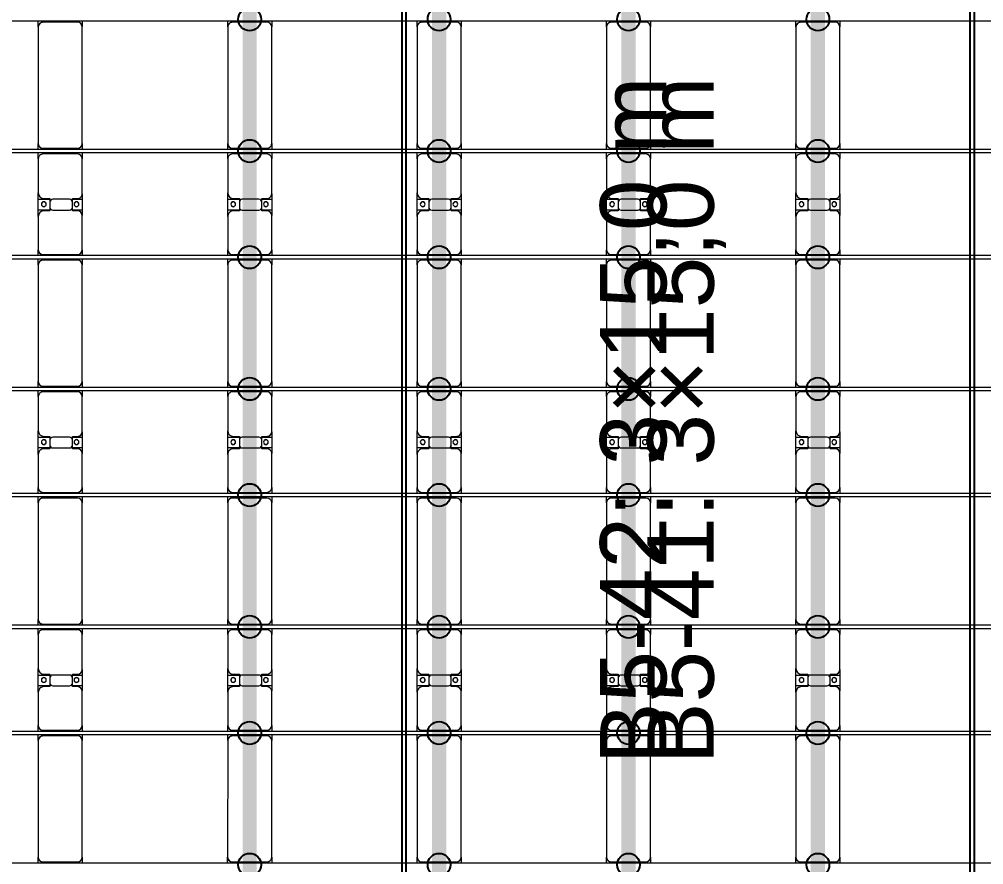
# Model space of a CAD drawing. Header units: millimetres. Extents: x -147246 to 112336, y -213734 to -86506.
# Drawn here: x -54547 to -44365, y -104625 to -95705 of the extents above; entities that cross this region are included whole.
import ezdxf

# ---------------------------------------------------------------- set-up
doc = ezdxf.new("R2010")
doc.units = ezdxf.units.MM
doc.layers.add('A-GENM', color=13, linetype='Continuous', lineweight=9)
doc.layers.add('S-BEAM', color=12, linetype='Continuous', lineweight=9)
doc.layers.add('GC-GHI CHU', color=2, linetype='Continuous')
doc.layers.add('GC-HOP 40x60 GIA CUONG', color=1, linetype='Continuous')
doc.styles.add('GC_VN', font='arial.ttf')

# ---------------------------------------------------------------- blocks, each defined once
blk = doc.blocks.new('Dai phao do pin - DẢI PHAO ĐỠ PIN-30757-BỐ TRÍ KHUNG KẾT CẤU BÈ PIN 05')
at = {"layer": 'A-GENM', "color": 7}
for p, q in [((-681, 223), (-620, 223)), ((610, 223), (-620, 223)), ((610, 223), (669, 223)), ((709, 223), (770, 223)), ((1140, 223), (770, 223)), ((1140, 223), (1312, 223)), ((1198, 223), (1370, 223)), ((1198, 118), (1198, 223)), ((1312, 223), (1312, 118)), ((1730, 223), (1370, 223)), ((1730, 223), (1789, 223)), ((1829, 223), (1890, 223)), ((3120, 223), (1890, 223)), ((3120, 223), (3179, 223)), ((3219, 223), (3280, 223)), ((3650, 223), (3280, 223)), ((3650, 223), (3822, 223)), ((3708, 223), (3880, 223)), ((3708, 118), (3708, 223)), ((3822, 223), (3822, 118)), ((4240, 223), (3880, 223)), ((4240, 223), (4299, 223)), ((4339, 223), (4400, 223)), ((5630, 223), (4400, 223)), ((5630, 223), (5689, 223)), ((5729, 223), (5790, 223)), ((6160, 223), (5790, 223)), ((6160, 223), (6332, 223)), ((6218, 223), (6385, 223)), ((6218, 118), (6218, 223)), ((6332, 223), (6332, 118)), ((6750, 223), (6390, 223)), ((6750, 223), (6809, 223)), ((6849, 223), (6910, 223)), ((8140, 223), (6910, 223)), ((8140, 223), (8199, 223)), ((-670, 173), (-670, -192)), ((660, -192), (660, 173)), ((720, 173), (720, -192)), ((1190, 118), (1190, 173)), ((1282, 118), (1190, 118)), ((1320, 118), (1228, 118)), ((1320, 173), (1320, 118)), ((1780, -192), (1780, 173)), ((1840, 173), (1840, -192)), ((3170, -192), (3170, 173)), ((3230, 173), (3230, -192)), ((3700, 118), (3700, 173)), ((3792, 118), (3700, 118)), ((3830, 118), (3738, 118)), ((3830, 173), (3830, 118)), ((4290, -192), (4290, 173)), ((4350, 173), (4350, -192)), ((5680, -192), (5680, 173)), ((5740, 173), (5740, -192)), ((6210, 118), (6210, 173)), ((6302, 118), (6210, 118)), ((6340, 118), (6248, 118)), ((6340, 173), (6340, 118)), ((6800, -192), (6800, 173)), ((6860, 173), (6860, -192)), ((8190, -192), (8190, 173)), ((1198, 88), (1198, -88)), ((1312, -88), (1312, 88)), ((3708, 88), (3708, -88)), ((3822, -88), (3822, 88)), ((6218, 88), (6218, -88)), ((6332, -88), (6332, 88)), ((1190, -182), (1190, -118)), ((1190, -118), (1282, -118)), ((1198, -242), (1198, -118)), ((1228, -118), (1320, -118)), ((1312, -118), (1312, -242)), ((1320, -118), (1320, -182)), ((3700, -182), (3700, -118)), ((3700, -118), (3792, -118)), ((3708, -242), (3708, -118)), ((3738, -118), (3830, -118)), ((3822, -118), (3822, -242)), ((3830, -118), (3830, -182)), ((6210, -182), (6210, -118)), ((6210, -118), (6302, -118)), ((6218, -242), (6218, -118)), ((6248, -118), (6340, -118)), ((6332, -118), (6332, -242)), ((6340, -118), (6340, -182)), ((-620, -242), (-681, -242)), ((-620, -242), (610, -242)), ((669, -242), (610, -242)), ((770, -242), (709, -242)), ((770, -242), (1130, -242)), ((1312, -242), (1130, -242)), ((1380, -242), (1198, -242)), ((1380, -242), (1730, -242)), ((1789, -242), (1730, -242)), ((1890, -242), (1829, -242)), ((1890, -242), (3120, -242)), ((3179, -242), (3120, -242)), ((3280, -242), (3219, -242)), ((3280, -242), (3640, -242)), ((3822, -242), (3640, -242)), ((3890, -242), (3708, -242)), ((3890, -242), (4240, -242)), ((4299, -242), (4240, -242)), ((4400, -242), (4339, -242)), ((4400, -242), (5630, -242)), ((5689, -242), (5630, -242)), ((5790, -242), (5729, -242)), ((5790, -242), (6150, -242)), ((6332, -242), (6150, -242)), ((6400, -242), (6218, -242)), ((6400, -242), (6750, -242)), ((6809, -242), (6750, -242)), ((6910, -242), (6849, -242)), ((6910, -242), (8140, -242)), ((8199, -242), (8140, -242))]:
    blk.add_line(p, q, dxfattribs=at)
for centre, radius, start, end in [((-620, 173), 50, 90, 180), ((-620, 173), 50, 90, 180), ((610, 173), 50, 0, 90), ((610, 173), 50, 45, 90), ((770, 173), 50, 90, 180), ((770, 173), 50, 135, 180), ((1140, 173), 50, 360, 90), ((1140, 173), 50, 360, 45), ((1370, 173), 50, 90, 180), ((1370, 173), 50, 135, 180), ((1730, 173), 50, 0, 90), ((1730, 173), 50, 0, 45), ((1890, 173), 50, 90, 180), ((1890, 173), 50, 90, 180), ((3120, 173), 50, 0, 90), ((3120, 173), 50, 45, 90), ((3280, 173), 50, 90, 180), ((3280, 173), 50, 135, 180), ((3650, 173), 50, 0, 90), ((3650, 173), 50, 0, 45), ((3880, 173), 50, 90, 180), ((3880, 173), 50, 135, 180), ((4240, 173), 50, 0, 90), ((4240, 173), 50, 0, 45), ((4400, 173), 50, 90, 180), ((4400, 173), 50, 90, 180), ((5630, 173), 50, 0, 90), ((5630, 173), 50, 45, 90), ((5790, 173), 50, 90, 180), ((5790, 173), 50, 135, 180), ((6160, 173), 50, 0, 90), ((6160, 173), 50, 0, 45), ((6390, 173), 50, 90, 180), ((6390, 173), 50, 135, 180), ((6750, 173), 50, 0, 90), ((6750, 173), 50, 0, 45), ((6910, 173), 50, 90, 180), ((6910, 173), 50, 90, 179.7514), ((8140, 173), 50, 0, 90), ((8140, 173), 50, 45, 90), ((1228, 88), 30, 90, 180), ((1249, 162), 25, 0, 180), ((1249, 162), 25, 180, 0), ((1251, 162), 25, 0, 180), ((1251, 162), 25, 180, 360), ((1282, 88), 30, 0, 90), ((3738, 88), 30, 90, 180), ((3759, 162), 25, 0, 180), ((3759, 162), 25, 180, 0), ((3761, 162), 25, 0, 180), ((3761, 162), 25, 180, 360), ((3792, 88), 30, 0, 90), ((6248, 88), 30, 90, 180), ((6269, 162), 25, 0, 180), ((6269, 162), 25, 180, 0), ((6271, 162), 25, 0, 180), ((6271, 162), 25, 180, 360), ((6302, 88), 30, 0, 90), ((1228, -88), 30, 180, 270), ((1282, -88), 30, 270, 0), ((3738, -88), 30, 180, 270), ((3792, -88), 30, 270, 0), ((6248, -88), 30, 180, 270), ((6302, -88), 30, 270, 0), ((-620, -192), 50, 180, 270), ((-620, -192), 50, 180, 255), ((610, -192), 50, 270, 0), ((770, -192), 50, 180, 270), ((770, -192), 50, 180, 225), ((1130, -182), 60, 270, 360), ((1130, -182), 60, 330, 360), ((1249, -183), 25, 0, 180), ((1249, -183), 25, 180, 0), ((1251, -183), 25, 0, 180), ((1251, -183), 25, 180, 360), ((1380, -182), 60, 180, 270), ((1380, -182), 60, 180, 210), ((1730, -192), 50, 270, 360), ((1730, -192), 50, 315, 360), ((1890, -192), 50, 180, 270), ((1890, -192), 50, 180, 255), ((3120, -192), 50, 270, 0), ((3280, -192), 50, 180, 270), ((3280, -192), 50, 180, 225), ((3640, -182), 60, 270, 360), ((3640, -182), 60, 330, 0), ((3759, -183), 25, 360, 180), ((3759, -183), 25, 180, 0), ((3761, -183), 25, 0, 180), ((3761, -183), 25, 180, 0), ((3890, -182), 60, 180, 270), ((3890, -182), 60, 180, 210), ((4240, -192), 50, 270, 0), ((4240, -192), 50, 315, 360), ((4400, -192), 50, 180, 270), ((4400, -192), 50, 180, 255), ((5630, -192), 50, 270, 0), ((5790, -192), 50, 180, 270), ((5790, -192), 50, 180, 225), ((6150, -182), 60, 270, 360), ((6150, -182), 60, 330, 0), ((6269, -183), 25, 0, 180), ((6269, -183), 25, 180, 0), ((6271, -183), 25, 0, 180), ((6271, -183), 25, 180, 0), ((6400, -182), 60, 180, 270), ((6400, -182), 60, 180, 210), ((6750, -192), 50, 270, 0), ((6750, -192), 50, 315, 0), ((6910, -192), 50, 180, 270), ((6910, -192), 50, 180.2614, 255), ((8140, -192), 50, 270, 0), ((610, -192), 50, 270, 345), ((3120, -192), 50, 270, 345), ((5630, -192), 50, 270, 345), ((8140, -192), 50, 270, 345)]:
    blk.add_arc(centre, radius, start, end, dxfattribs=at)
blk = doc.blocks.new('Dai phao do pin - DẢI PHAO ĐỠ PIN-30788-BỐ TRÍ KHUNG KẾT CẤU BÈ PIN 05')
at = {"layer": 'A-GENM', "color": 7}
for p, q in [((-681, 223), (-620, 223)), ((610, 223), (-620, 223)), ((610, 223), (669, 223)), ((709, 223), (770, 223)), ((1140, 223), (770, 223)), ((1140, 223), (1312, 223)), ((1198, 223), (1370, 223)), ((1198, 118), (1198, 223)), ((1312, 223), (1312, 118)), ((1730, 223), (1370, 223)), ((1730, 223), (1789, 223)), ((1829, 223), (1890, 223)), ((3120, 223), (1890, 223)), ((3120, 223), (3179, 223)), ((3219, 223), (3280, 223)), ((3650, 223), (3280, 223)), ((3650, 223), (3822, 223)), ((3708, 223), (3880, 223)), ((3708, 118), (3708, 223)), ((3822, 223), (3822, 118)), ((4240, 223), (3880, 223)), ((4240, 223), (4299, 223)), ((4339, 223), (4400, 223)), ((5630, 223), (4400, 223)), ((5630, 223), (5689, 223)), ((5729, 223), (5790, 223)), ((6160, 223), (5790, 223)), ((6160, 223), (6332, 223)), ((6218, 223), (6385, 223)), ((6218, 118), (6218, 223)), ((6332, 223), (6332, 118)), ((6750, 223), (6390, 223)), ((6750, 223), (6809, 223)), ((6849, 223), (6910, 223)), ((8140, 223), (6910, 223)), ((8140, 223), (8199, 223)), ((-670, 173), (-670, -192)), ((660, -192), (660, 173)), ((720, 173), (720, -192)), ((1190, 118), (1190, 173)), ((1282, 118), (1190, 118)), ((1320, 118), (1228, 118)), ((1320, 173), (1320, 118)), ((1780, -192), (1780, 173)), ((1840, 173), (1840, -192)), ((3170, -192), (3170, 173)), ((3230, 173), (3230, -192)), ((3700, 118), (3700, 173)), ((3792, 118), (3700, 118)), ((3830, 118), (3738, 118)), ((3830, 173), (3830, 118)), ((4290, -192), (4290, 173)), ((4350, 173), (4350, -192)), ((5680, -192), (5680, 173)), ((5740, 173), (5740, -192)), ((6210, 118), (6210, 173)), ((6302, 118), (6210, 118)), ((6340, 118), (6248, 118)), ((6340, 173), (6340, 118)), ((6800, -192), (6800, 173)), ((6860, 173), (6860, -192)), ((8190, -192), (8190, 173)), ((1198, 88), (1198, -88)), ((1312, -88), (1312, 88)), ((3708, 88), (3708, -88)), ((3822, -88), (3822, 88)), ((6218, 88), (6218, -88)), ((6332, -88), (6332, 88)), ((1190, -182), (1190, -118)), ((1190, -118), (1282, -118)), ((1198, -242), (1198, -118)), ((1228, -118), (1320, -118)), ((1312, -118), (1312, -242)), ((1320, -118), (1320, -182)), ((3700, -182), (3700, -118)), ((3700, -118), (3792, -118)), ((3708, -242), (3708, -118)), ((3738, -118), (3830, -118)), ((3822, -118), (3822, -242)), ((3830, -118), (3830, -182)), ((6210, -182), (6210, -118)), ((6210, -118), (6302, -118)), ((6218, -242), (6218, -118)), ((6248, -118), (6340, -118)), ((6332, -118), (6332, -242)), ((6340, -118), (6340, -182)), ((-620, -242), (-681, -242)), ((-620, -242), (610, -242)), ((669, -242), (610, -242)), ((770, -242), (709, -242)), ((770, -242), (1130, -242)), ((1312, -242), (1130, -242)), ((1380, -242), (1198, -242)), ((1380, -242), (1730, -242)), ((1789, -242), (1730, -242)), ((1890, -242), (1829, -242)), ((1890, -242), (3120, -242)), ((3179, -242), (3120, -242)), ((3280, -242), (3219, -242)), ((3280, -242), (3640, -242)), ((3822, -242), (3640, -242)), ((3890, -242), (3708, -242)), ((3890, -242), (4240, -242)), ((4299, -242), (4240, -242)), ((4400, -242), (4339, -242)), ((4400, -242), (5630, -242)), ((5689, -242), (5630, -242)), ((5790, -242), (5729, -242)), ((5790, -242), (6150, -242)), ((6332, -242), (6150, -242)), ((6400, -242), (6218, -242)), ((6400, -242), (6750, -242)), ((6809, -242), (6750, -242)), ((6910, -242), (6849, -242)), ((6910, -242), (8140, -242)), ((8199, -242), (8140, -242))]:
    blk.add_line(p, q, dxfattribs=at)
for centre, radius, start, end in [((-620, 173), 50, 90, 180), ((-620, 173), 50, 90, 180), ((610, 173), 50, 0, 90), ((610, 173), 50, 45, 90), ((770, 173), 50, 90, 180), ((770, 173), 50, 135, 180), ((1140, 173), 50, 360, 90), ((1140, 173), 50, 360, 45), ((1370, 173), 50, 90, 180), ((1370, 173), 50, 135, 180), ((1730, 173), 50, 0, 90), ((1730, 173), 50, 0, 45), ((1890, 173), 50, 90, 180), ((1890, 173), 50, 90, 180), ((3120, 173), 50, 0, 90), ((3120, 173), 50, 45, 90), ((3280, 173), 50, 90, 180), ((3280, 173), 50, 135, 180), ((3650, 173), 50, 0, 90), ((3650, 173), 50, 0, 45), ((3880, 173), 50, 90, 180), ((3880, 173), 50, 135, 180), ((4240, 173), 50, 0, 90), ((4240, 173), 50, 0, 45), ((4400, 173), 50, 90, 180), ((4400, 173), 50, 90, 180), ((5630, 173), 50, 0, 90), ((5630, 173), 50, 45, 90), ((5790, 173), 50, 90, 180), ((5790, 173), 50, 135, 180), ((6160, 173), 50, 0, 90), ((6160, 173), 50, 0, 45), ((6390, 173), 50, 90, 180), ((6390, 173), 50, 135, 180), ((6750, 173), 50, 0, 90), ((6750, 173), 50, 0, 45), ((6910, 173), 50, 90, 180), ((6910, 173), 50, 90, 179.8218), ((8140, 173), 50, 0, 90), ((8140, 173), 50, 45, 90), ((1228, 88), 30, 90, 180), ((1249, 162), 25, 0, 180), ((1249, 162), 25, 180, 0), ((1251, 162), 25, 0, 180), ((1251, 162), 25, 180, 360), ((1282, 88), 30, 0, 90), ((3738, 88), 30, 90, 180), ((3759, 162), 25, 0, 180), ((3759, 162), 25, 180, 0), ((3761, 162), 25, 0, 180), ((3761, 162), 25, 180, 360), ((3792, 88), 30, 0, 90), ((6248, 88), 30, 90, 180), ((6269, 162), 25, 0, 180), ((6269, 162), 25, 180, 0), ((6271, 162), 25, 0, 180), ((6271, 162), 25, 180, 360), ((6302, 88), 30, 0, 90), ((1228, -88), 30, 180, 270), ((1282, -88), 30, 270, 0), ((3738, -88), 30, 180, 270), ((3792, -88), 30, 270, 0), ((6248, -88), 30, 180, 270), ((6302, -88), 30, 270, 0), ((-620, -192), 50, 180, 270), ((-620, -192), 50, 180, 255), ((610, -192), 50, 270, 0), ((770, -192), 50, 180, 270), ((770, -192), 50, 180, 225), ((1130, -182), 60, 270, 360), ((1130, -182), 60, 330, 360), ((1249, -183), 25, 0, 180), ((1249, -183), 25, 180, 0), ((1251, -183), 25, 0, 180), ((1251, -183), 25, 180, 360), ((1380, -182), 60, 180, 270), ((1380, -182), 60, 180, 210), ((1730, -192), 50, 270, 360), ((1730, -192), 50, 315, 360), ((1890, -192), 50, 180, 270), ((1890, -192), 50, 180, 255), ((3120, -192), 50, 270, 0), ((3280, -192), 50, 180, 270), ((3280, -192), 50, 180, 225), ((3640, -182), 60, 270, 360), ((3640, -182), 60, 330, 0), ((3759, -183), 25, 360, 180), ((3759, -183), 25, 180, 0), ((3761, -183), 25, 0, 180), ((3761, -183), 25, 180, 0), ((3890, -182), 60, 180, 270), ((3890, -182), 60, 180, 210), ((4240, -192), 50, 270, 0), ((4240, -192), 50, 315, 360), ((4400, -192), 50, 180, 270), ((4400, -192), 50, 180, 255), ((5630, -192), 50, 270, 0), ((5790, -192), 50, 180, 270), ((5790, -192), 50, 180, 225), ((6150, -182), 60, 270, 360), ((6150, -182), 60, 330, 0), ((6269, -183), 25, 0, 180), ((6269, -183), 25, 180, 0), ((6271, -183), 25, 0, 180), ((6271, -183), 25, 180, 0), ((6400, -182), 60, 180, 270), ((6400, -182), 60, 180, 210), ((6750, -192), 50, 270, 0), ((6750, -192), 50, 315, 0), ((6910, -192), 50, 180, 270), ((6910, -192), 50, 180.1911, 255), ((8140, -192), 50, 270, 0), ((610, -192), 50, 270, 345), ((3120, -192), 50, 270, 345), ((5630, -192), 50, 270, 345), ((8140, -192), 50, 270, 345)]:
    blk.add_arc(centre, radius, start, end, dxfattribs=at)
blk = doc.blocks.new('Dai phao do pin - DẢI PHAO ĐỠ PIN-30819-BỐ TRÍ KHUNG KẾT CẤU BÈ PIN 05')
at = {"layer": 'A-GENM', "color": 7}
for p, q in [((-681, 223), (-620, 223)), ((610, 223), (-620, 223)), ((610, 223), (669, 223)), ((709, 223), (770, 223)), ((1140, 223), (770, 223)), ((1140, 223), (1312, 223)), ((1198, 223), (1370, 223)), ((1198, 118), (1198, 223)), ((1312, 223), (1312, 118)), ((1730, 223), (1370, 223)), ((1730, 223), (1789, 223)), ((1829, 223), (1890, 223)), ((3120, 223), (1890, 223)), ((3120, 223), (3179, 223)), ((3219, 223), (3280, 223)), ((3650, 223), (3280, 223)), ((3650, 223), (3822, 223)), ((3708, 223), (3880, 223)), ((3708, 118), (3708, 223)), ((3822, 223), (3822, 118)), ((4240, 223), (3880, 223)), ((4240, 223), (4299, 223)), ((4339, 223), (4400, 223)), ((5630, 223), (4400, 223)), ((5630, 223), (5689, 223)), ((5729, 223), (5790, 223)), ((6160, 223), (5790, 223)), ((6160, 223), (6332, 223)), ((6218, 223), (6385, 223)), ((6218, 118), (6218, 223)), ((6332, 223), (6332, 118)), ((6750, 223), (6390, 223)), ((6750, 223), (6809, 223)), ((6849, 223), (6910, 223)), ((8140, 223), (6910, 223)), ((8140, 223), (8199, 223)), ((-670, 173), (-670, -192)), ((660, -192), (660, 173)), ((720, 173), (720, -192)), ((1190, 118), (1190, 173)), ((1282, 118), (1190, 118)), ((1320, 118), (1228, 118)), ((1320, 173), (1320, 118)), ((1780, -192), (1780, 173)), ((1840, 173), (1840, -192)), ((3170, -192), (3170, 173)), ((3230, 173), (3230, -192)), ((3700, 118), (3700, 173)), ((3792, 118), (3700, 118)), ((3830, 118), (3738, 118)), ((3830, 173), (3830, 118)), ((4290, -192), (4290, 173)), ((4350, 173), (4350, -192)), ((5680, -192), (5680, 173)), ((5740, 173), (5740, -192)), ((6210, 118), (6210, 173)), ((6302, 118), (6210, 118)), ((6340, 118), (6248, 118)), ((6340, 173), (6340, 118)), ((6800, -192), (6800, 173)), ((6860, 173), (6860, -192)), ((8190, -192), (8190, 173)), ((1198, 88), (1198, -88)), ((1312, -88), (1312, 88)), ((3708, 88), (3708, -88)), ((3822, -88), (3822, 88)), ((6218, 88), (6218, -88)), ((6332, -88), (6332, 88)), ((1190, -182), (1190, -118)), ((1190, -118), (1282, -118)), ((1198, -242), (1198, -118)), ((1228, -118), (1320, -118)), ((1312, -118), (1312, -242)), ((1320, -118), (1320, -182)), ((3700, -182), (3700, -118)), ((3700, -118), (3792, -118)), ((3708, -242), (3708, -118)), ((3738, -118), (3830, -118)), ((3822, -118), (3822, -242)), ((3830, -118), (3830, -182)), ((6210, -182), (6210, -118)), ((6210, -118), (6302, -118)), ((6218, -242), (6218, -118)), ((6248, -118), (6340, -118)), ((6332, -118), (6332, -242)), ((6340, -118), (6340, -182)), ((-620, -242), (-681, -242)), ((-620, -242), (610, -242)), ((669, -242), (610, -242)), ((770, -242), (709, -242)), ((770, -242), (1130, -242)), ((1312, -242), (1130, -242)), ((1380, -242), (1198, -242)), ((1380, -242), (1730, -242)), ((1789, -242), (1730, -242)), ((1890, -242), (1829, -242)), ((1890, -242), (3120, -242)), ((3179, -242), (3120, -242)), ((3280, -242), (3219, -242)), ((3280, -242), (3640, -242)), ((3822, -242), (3640, -242)), ((3890, -242), (3708, -242)), ((3890, -242), (4240, -242)), ((4299, -242), (4240, -242)), ((4400, -242), (4339, -242)), ((4400, -242), (5630, -242)), ((5689, -242), (5630, -242)), ((5790, -242), (5729, -242)), ((5790, -242), (6150, -242)), ((6332, -242), (6150, -242)), ((6400, -242), (6218, -242)), ((6400, -242), (6750, -242)), ((6809, -242), (6750, -242)), ((6910, -242), (6849, -242)), ((6910, -242), (8140, -242)), ((8199, -242), (8140, -242))]:
    blk.add_line(p, q, dxfattribs=at)
for centre, radius, start, end in [((-620, 173), 50, 90, 180), ((-620, 173), 50, 90, 180), ((610, 173), 50, 0, 90), ((610, 173), 50, 45, 90), ((770, 173), 50, 90, 180), ((770, 173), 50, 135, 180), ((1140, 173), 50, 360, 90), ((1140, 173), 50, 360, 45), ((1370, 173), 50, 90, 180), ((1370, 173), 50, 135, 180), ((1730, 173), 50, 0, 90), ((1730, 173), 50, 0, 45), ((1890, 173), 50, 90, 180), ((1890, 173), 50, 90, 180), ((3120, 173), 50, 0, 90), ((3120, 173), 50, 45, 90), ((3280, 173), 50, 90, 180), ((3280, 173), 50, 135, 180), ((3650, 173), 50, 0, 90), ((3650, 173), 50, 0, 45), ((3880, 173), 50, 90, 180), ((3880, 173), 50, 135, 180), ((4240, 173), 50, 0, 90), ((4240, 173), 50, 0, 45), ((4400, 173), 50, 90, 180), ((4400, 173), 50, 90, 180), ((5630, 173), 50, 0, 90), ((5630, 173), 50, 45, 90), ((5790, 173), 50, 90, 180), ((5790, 173), 50, 135, 180), ((6160, 173), 50, 0, 90), ((6160, 173), 50, 0, 45), ((6390, 173), 50, 90, 180), ((6390, 173), 50, 135, 180), ((6750, 173), 50, 0, 90), ((6750, 173), 50, 0, 45), ((6910, 173), 50, 90, 180), ((6910, 173), 50, 90, 180), ((8140, 173), 50, 0, 90), ((8140, 173), 50, 45, 90), ((1228, 88), 30, 90, 180), ((1249, 162), 25, 0, 180), ((1249, 162), 25, 180, 0), ((1251, 162), 25, 0, 180), ((1251, 162), 25, 180, 360), ((1282, 88), 30, 0, 90), ((3738, 88), 30, 90, 180), ((3759, 162), 25, 0, 180), ((3759, 162), 25, 180, 0), ((3761, 162), 25, 0, 180), ((3761, 162), 25, 180, 360), ((3792, 88), 30, 0, 90), ((6248, 88), 30, 90, 180), ((6269, 162), 25, 0, 180), ((6269, 162), 25, 180, 0), ((6271, 162), 25, 0, 180), ((6271, 162), 25, 180, 360), ((6302, 88), 30, 0, 90), ((1228, -88), 30, 180, 270), ((1282, -88), 30, 270, 0), ((3738, -88), 30, 180, 270), ((3792, -88), 30, 270, 0), ((6248, -88), 30, 180, 270), ((6302, -88), 30, 270, 0), ((-620, -192), 50, 180, 270), ((-620, -192), 50, 180, 255), ((610, -192), 50, 270, 0), ((770, -192), 50, 180, 270), ((770, -192), 50, 180, 225), ((1130, -182), 60, 270, 360), ((1130, -182), 60, 330, 360), ((1249, -183), 25, 0, 180), ((1249, -183), 25, 180, 0), ((1251, -183), 25, 0, 180), ((1251, -183), 25, 180, 360), ((1380, -182), 60, 180, 270), ((1380, -182), 60, 180, 210), ((1730, -192), 50, 270, 360), ((1730, -192), 50, 315, 360), ((1890, -192), 50, 180, 270), ((1890, -192), 50, 180, 255), ((3120, -192), 50, 270, 0), ((3280, -192), 50, 180, 270), ((3280, -192), 50, 180, 225), ((3640, -182), 60, 270, 360), ((3640, -182), 60, 330, 0), ((3759, -183), 25, 360, 180), ((3759, -183), 25, 180, 0), ((3761, -183), 25, 0, 180), ((3761, -183), 25, 180, 0), ((3890, -182), 60, 180, 270), ((3890, -182), 60, 180, 210), ((4240, -192), 50, 270, 0), ((4240, -192), 50, 315, 360), ((4400, -192), 50, 180, 270), ((4400, -192), 50, 180, 255), ((5630, -192), 50, 270, 0), ((5790, -192), 50, 180, 270), ((5790, -192), 50, 180, 225), ((6150, -182), 60, 270, 360), ((6150, -182), 60, 330, 0), ((6269, -183), 25, 0, 180), ((6269, -183), 25, 180, 0), ((6271, -183), 25, 0, 180), ((6271, -183), 25, 180, 0), ((6400, -182), 60, 180, 270), ((6400, -182), 60, 180, 210), ((6750, -192), 50, 270, 0), ((6750, -192), 50, 315, 0), ((6910, -192), 50, 180, 270), ((6910, -192), 50, 180, 255), ((8140, -192), 50, 270, 0), ((610, -192), 50, 270, 345), ((3120, -192), 50, 270, 345), ((5630, -192), 50, 270, 345), ((8140, -192), 50, 270, 345)]:
    blk.add_arc(centre, radius, start, end, dxfattribs=at)
blk = doc.blocks.new('Dai phao do pin - DẢI PHAO ĐỠ PIN-30850-BỐ TRÍ KHUNG KẾT CẤU BÈ PIN 05')
at = {"layer": 'A-GENM', "color": 7}
for p, q in [((-681, 223), (-620, 223)), ((610, 223), (-620, 223)), ((610, 223), (669, 223)), ((709, 223), (770, 223)), ((1140, 223), (770, 223)), ((1140, 223), (1312, 223)), ((1198, 223), (1370, 223)), ((1198, 118), (1198, 223)), ((1312, 223), (1312, 118)), ((1730, 223), (1370, 223)), ((1730, 223), (1789, 223)), ((1829, 223), (1890, 223)), ((3120, 223), (1890, 223)), ((3120, 223), (3179, 223)), ((3219, 223), (3280, 223)), ((3650, 223), (3280, 223)), ((3650, 223), (3822, 223)), ((3708, 223), (3880, 223)), ((3708, 118), (3708, 223)), ((3822, 223), (3822, 118)), ((4240, 223), (3880, 223)), ((4240, 223), (4299, 223)), ((4339, 223), (4400, 223)), ((5630, 223), (4400, 223)), ((5630, 223), (5689, 223)), ((5729, 223), (5790, 223)), ((6160, 223), (5790, 223)), ((6160, 223), (6332, 223)), ((6218, 223), (6385, 223)), ((6218, 118), (6218, 223)), ((6332, 223), (6332, 118)), ((6750, 223), (6390, 223)), ((6750, 223), (6809, 223)), ((6849, 223), (6910, 223)), ((8140, 223), (6910, 223)), ((8140, 223), (8199, 223)), ((-670, 173), (-670, -192)), ((660, -192), (660, 173)), ((720, 173), (720, -192)), ((1190, 118), (1190, 173)), ((1282, 118), (1190, 118)), ((1320, 118), (1228, 118)), ((1320, 173), (1320, 118)), ((1780, -192), (1780, 173)), ((1840, 173), (1840, -192)), ((3170, -192), (3170, 173)), ((3230, 173), (3230, -192)), ((3700, 118), (3700, 173)), ((3792, 118), (3700, 118)), ((3830, 118), (3738, 118)), ((3830, 173), (3830, 118)), ((4290, -192), (4290, 173)), ((4350, 173), (4350, -192)), ((5680, -192), (5680, 173)), ((5740, 173), (5740, -192)), ((6210, 118), (6210, 173)), ((6302, 118), (6210, 118)), ((6340, 118), (6248, 118)), ((6340, 173), (6340, 118)), ((6800, -192), (6800, 173)), ((6860, 173), (6860, -192)), ((8190, -192), (8190, 173)), ((1198, 88), (1198, -88)), ((1312, -88), (1312, 88)), ((3708, 88), (3708, -88)), ((3822, -88), (3822, 88)), ((6218, 88), (6218, -88)), ((6332, -88), (6332, 88)), ((1190, -182), (1190, -118)), ((1190, -118), (1282, -118)), ((1198, -242), (1198, -118)), ((1228, -118), (1320, -118)), ((1312, -118), (1312, -242)), ((1320, -118), (1320, -182)), ((3700, -182), (3700, -118)), ((3700, -118), (3792, -118)), ((3708, -242), (3708, -118)), ((3738, -118), (3830, -118)), ((3822, -118), (3822, -242)), ((3830, -118), (3830, -182)), ((6210, -182), (6210, -118)), ((6210, -118), (6302, -118)), ((6218, -242), (6218, -118)), ((6248, -118), (6340, -118)), ((6332, -118), (6332, -242)), ((6340, -118), (6340, -182)), ((-620, -242), (-681, -242)), ((-620, -242), (610, -242)), ((669, -242), (610, -242)), ((770, -242), (709, -242)), ((770, -242), (1130, -242)), ((1312, -242), (1130, -242)), ((1380, -242), (1198, -242)), ((1380, -242), (1730, -242)), ((1789, -242), (1730, -242)), ((1890, -242), (1829, -242)), ((1890, -242), (3120, -242)), ((3179, -242), (3120, -242)), ((3280, -242), (3219, -242)), ((3280, -242), (3640, -242)), ((3822, -242), (3640, -242)), ((3890, -242), (3708, -242)), ((3890, -242), (4240, -242)), ((4299, -242), (4240, -242)), ((4400, -242), (4339, -242)), ((4400, -242), (5630, -242)), ((5689, -242), (5630, -242)), ((5790, -242), (5729, -242)), ((5790, -242), (6150, -242)), ((6332, -242), (6150, -242)), ((6400, -242), (6218, -242)), ((6400, -242), (6750, -242)), ((6809, -242), (6750, -242)), ((6910, -242), (6849, -242)), ((6910, -242), (8140, -242)), ((8199, -242), (8140, -242))]:
    blk.add_line(p, q, dxfattribs=at)
for centre, radius, start, end in [((-620, 173), 50, 90, 180), ((-620, 173), 50, 90, 180), ((610, 173), 50, 0, 90), ((610, 173), 50, 45, 90), ((770, 173), 50, 90, 180), ((770, 173), 50, 135, 180), ((1140, 173), 50, 360, 90), ((1140, 173), 50, 360, 45), ((1370, 173), 50, 90, 180), ((1370, 173), 50, 135, 180), ((1730, 173), 50, 0, 90), ((1730, 173), 50, 0, 45), ((1890, 173), 50, 90, 180), ((1890, 173), 50, 90, 180), ((3120, 173), 50, 0, 90), ((3120, 173), 50, 45, 90), ((3280, 173), 50, 90, 180), ((3280, 173), 50, 135, 180), ((3650, 173), 50, 0, 90), ((3650, 173), 50, 0, 45), ((3880, 173), 50, 90, 180), ((3880, 173), 50, 135, 180), ((4240, 173), 50, 0, 90), ((4240, 173), 50, 0, 45), ((4400, 173), 50, 90, 180), ((4400, 173), 50, 90, 180), ((5630, 173), 50, 0, 90), ((5630, 173), 50, 45, 90), ((5790, 173), 50, 90, 180), ((5790, 173), 50, 135, 180), ((6160, 173), 50, 0, 90), ((6160, 173), 50, 0, 45), ((6390, 173), 50, 90, 180), ((6390, 173), 50, 135, 180), ((6750, 173), 50, 0, 90), ((6750, 173), 50, 0, 45), ((6910, 173), 50, 90, 180), ((6910, 173), 50, 90, 180), ((8140, 173), 50, 0, 90), ((8140, 173), 50, 45, 90), ((1228, 88), 30, 90, 180), ((1249, 162), 25, 0, 180), ((1249, 162), 25, 180, 0), ((1251, 162), 25, 0, 180), ((1251, 162), 25, 180, 360), ((1282, 88), 30, 0, 90), ((3738, 88), 30, 90, 180), ((3759, 162), 25, 0, 180), ((3759, 162), 25, 180, 0), ((3761, 162), 25, 0, 180), ((3761, 162), 25, 180, 360), ((3792, 88), 30, 0, 90), ((6248, 88), 30, 90, 180), ((6269, 162), 25, 0, 180), ((6269, 162), 25, 180, 0), ((6271, 162), 25, 0, 180), ((6271, 162), 25, 180, 360), ((6302, 88), 30, 0, 90), ((1228, -88), 30, 180, 270), ((1282, -88), 30, 270, 0), ((3738, -88), 30, 180, 270), ((3792, -88), 30, 270, 0), ((6248, -88), 30, 180, 270), ((6302, -88), 30, 270, 0), ((-620, -192), 50, 180, 270), ((-620, -192), 50, 180, 255), ((610, -192), 50, 270, 0), ((770, -192), 50, 180, 270), ((770, -192), 50, 180, 225), ((1130, -182), 60, 270, 360), ((1130, -182), 60, 330, 360), ((1249, -183), 25, 0, 180), ((1249, -183), 25, 180, 0), ((1251, -183), 25, 0, 180), ((1251, -183), 25, 180, 360), ((1380, -182), 60, 180, 270), ((1380, -182), 60, 180, 210), ((1730, -192), 50, 270, 360), ((1730, -192), 50, 315, 360), ((1890, -192), 50, 180, 270), ((1890, -192), 50, 180, 255), ((3120, -192), 50, 270, 0), ((3280, -192), 50, 180, 270), ((3280, -192), 50, 180, 225), ((3640, -182), 60, 270, 360), ((3640, -182), 60, 330, 0), ((3759, -183), 25, 360, 180), ((3759, -183), 25, 180, 0), ((3761, -183), 25, 0, 180), ((3761, -183), 25, 180, 0), ((3890, -182), 60, 180, 270), ((3890, -182), 60, 180, 210), ((4240, -192), 50, 270, 0), ((4240, -192), 50, 315, 360), ((4400, -192), 50, 180, 270), ((4400, -192), 50, 180, 255), ((5630, -192), 50, 270, 0), ((5790, -192), 50, 180, 270), ((5790, -192), 50, 180, 225), ((6150, -182), 60, 270, 360), ((6150, -182), 60, 330, 0), ((6269, -183), 25, 0, 180), ((6269, -183), 25, 180, 0), ((6271, -183), 25, 0, 180), ((6271, -183), 25, 180, 0), ((6400, -182), 60, 180, 270), ((6400, -182), 60, 180, 210), ((6750, -192), 50, 270, 0), ((6750, -192), 50, 315, 0), ((6910, -192), 50, 180, 270), ((6910, -192), 50, 180, 255), ((8140, -192), 50, 270, 0), ((610, -192), 50, 270, 345), ((3120, -192), 50, 270, 345), ((5630, -192), 50, 270, 345), ((8140, -192), 50, 270, 345)]:
    blk.add_arc(centre, radius, start, end, dxfattribs=at)
blk = doc.blocks.new('Dai phao do pin - DẢI PHAO ĐỠ PIN-30881-BỐ TRÍ KHUNG KẾT CẤU BÈ PIN 05')
at = {"layer": 'A-GENM', "color": 7}
for p, q in [((-681, 223), (-620, 223)), ((610, 223), (-620, 223)), ((610, 223), (669, 223)), ((709, 223), (770, 223)), ((1140, 223), (770, 223)), ((1140, 223), (1312, 223)), ((1198, 223), (1370, 223)), ((1198, 118), (1198, 223)), ((1312, 223), (1312, 118)), ((1730, 223), (1370, 223)), ((1730, 223), (1789, 223)), ((1829, 223), (1890, 223)), ((3120, 223), (1890, 223)), ((3120, 223), (3179, 223)), ((3219, 223), (3280, 223)), ((3650, 223), (3280, 223)), ((3650, 223), (3822, 223)), ((3708, 223), (3880, 223)), ((3708, 118), (3708, 223)), ((3822, 223), (3822, 118)), ((4240, 223), (3880, 223)), ((4240, 223), (4299, 223)), ((4339, 223), (4400, 223)), ((5630, 223), (4400, 223)), ((5630, 223), (5689, 223)), ((5729, 223), (5790, 223)), ((6160, 223), (5790, 223)), ((6160, 223), (6332, 223)), ((6218, 223), (6385, 223)), ((6218, 118), (6218, 223)), ((6332, 223), (6332, 118)), ((6750, 223), (6390, 223)), ((6750, 223), (6809, 223)), ((6849, 223), (6910, 223)), ((8140, 223), (6910, 223)), ((8140, 223), (8199, 223)), ((-670, 173), (-670, -192)), ((660, -192), (660, 173)), ((720, 173), (720, -192)), ((1190, 118), (1190, 173)), ((1282, 118), (1190, 118)), ((1320, 118), (1228, 118)), ((1320, 173), (1320, 118)), ((1780, -192), (1780, 173)), ((1840, 173), (1840, -192)), ((3170, -192), (3170, 173)), ((3230, 173), (3230, -192)), ((3700, 118), (3700, 173)), ((3792, 118), (3700, 118)), ((3830, 118), (3738, 118)), ((3830, 173), (3830, 118)), ((4290, -192), (4290, 173)), ((4350, 173), (4350, -192)), ((5680, -192), (5680, 173)), ((5740, 173), (5740, -192)), ((6210, 118), (6210, 173)), ((6302, 118), (6210, 118)), ((6340, 118), (6248, 118)), ((6340, 173), (6340, 118)), ((6800, -192), (6800, 173)), ((6860, 173), (6860, -192)), ((8190, -192), (8190, 173)), ((1198, 88), (1198, -88)), ((1312, -88), (1312, 88)), ((3708, 88), (3708, -88)), ((3822, -88), (3822, 88)), ((6218, 88), (6218, -88)), ((6332, -88), (6332, 88)), ((1190, -182), (1190, -118)), ((1190, -118), (1282, -118)), ((1198, -242), (1198, -118)), ((1228, -118), (1320, -118)), ((1312, -118), (1312, -242)), ((1320, -118), (1320, -182)), ((3700, -182), (3700, -118)), ((3700, -118), (3792, -118)), ((3708, -242), (3708, -118)), ((3738, -118), (3830, -118)), ((3822, -118), (3822, -242)), ((3830, -118), (3830, -182)), ((6210, -182), (6210, -118)), ((6210, -118), (6302, -118)), ((6218, -242), (6218, -118)), ((6248, -118), (6340, -118)), ((6332, -118), (6332, -242)), ((6340, -118), (6340, -182)), ((-620, -242), (-681, -242)), ((-620, -242), (610, -242)), ((669, -242), (610, -242)), ((770, -242), (709, -242)), ((770, -242), (1130, -242)), ((1312, -242), (1130, -242)), ((1380, -242), (1198, -242)), ((1380, -242), (1730, -242)), ((1789, -242), (1730, -242)), ((1890, -242), (1829, -242)), ((1890, -242), (3120, -242)), ((3179, -242), (3120, -242)), ((3280, -242), (3219, -242)), ((3280, -242), (3640, -242)), ((3822, -242), (3640, -242)), ((3890, -242), (3708, -242)), ((3890, -242), (4240, -242)), ((4299, -242), (4240, -242)), ((4400, -242), (4339, -242)), ((4400, -242), (5630, -242)), ((5689, -242), (5630, -242)), ((5790, -242), (5729, -242)), ((5790, -242), (6150, -242)), ((6332, -242), (6150, -242)), ((6400, -242), (6218, -242)), ((6400, -242), (6750, -242)), ((6809, -242), (6750, -242)), ((6910, -242), (6849, -242)), ((6910, -242), (8140, -242)), ((8199, -242), (8140, -242))]:
    blk.add_line(p, q, dxfattribs=at)
for centre, radius, start, end in [((-620, 173), 50, 90, 180), ((-620, 173), 50, 90, 180), ((610, 173), 50, 0, 90), ((610, 173), 50, 45, 90), ((770, 173), 50, 90, 180), ((770, 173), 50, 135, 180), ((1140, 173), 50, 360, 90), ((1140, 173), 50, 360, 45), ((1370, 173), 50, 90, 180), ((1370, 173), 50, 135, 180), ((1730, 173), 50, 0, 90), ((1730, 173), 50, 0, 45), ((1890, 173), 50, 90, 180), ((1890, 173), 50, 90, 180), ((3120, 173), 50, 0, 90), ((3120, 173), 50, 45, 90), ((3280, 173), 50, 90, 180), ((3280, 173), 50, 135, 180), ((3650, 173), 50, 0, 90), ((3650, 173), 50, 0, 45), ((3880, 173), 50, 90, 180), ((3880, 173), 50, 135, 180), ((4240, 173), 50, 0, 90), ((4240, 173), 50, 0, 45), ((4400, 173), 50, 90, 180), ((4400, 173), 50, 90, 180), ((5630, 173), 50, 0, 90), ((5630, 173), 50, 45, 90), ((5790, 173), 50, 90, 180), ((5790, 173), 50, 135, 180), ((6160, 173), 50, 0, 90), ((6160, 173), 50, 0, 45), ((6390, 173), 50, 90, 180), ((6390, 173), 50, 135, 180), ((6750, 173), 50, 0, 90), ((6750, 173), 50, 0, 45), ((6910, 173), 50, 90, 180), ((6910, 173), 50, 90, 180), ((8140, 173), 50, 0, 90), ((8140, 173), 50, 45, 90), ((1228, 88), 30, 90, 180), ((1249, 162), 25, 0, 180), ((1249, 162), 25, 180, 0), ((1251, 162), 25, 0, 180), ((1251, 162), 25, 180, 360), ((1282, 88), 30, 0, 90), ((3738, 88), 30, 90, 180), ((3759, 162), 25, 0, 180), ((3759, 162), 25, 180, 0), ((3761, 162), 25, 0, 180), ((3761, 162), 25, 180, 360), ((3792, 88), 30, 0, 90), ((6248, 88), 30, 90, 180), ((6269, 162), 25, 0, 180), ((6269, 162), 25, 180, 0), ((6271, 162), 25, 0, 180), ((6271, 162), 25, 180, 360), ((6302, 88), 30, 0, 90), ((1228, -88), 30, 180, 270), ((1282, -88), 30, 270, 0), ((3738, -88), 30, 180, 270), ((3792, -88), 30, 270, 0), ((6248, -88), 30, 180, 270), ((6302, -88), 30, 270, 0), ((-620, -192), 50, 180, 270), ((-620, -192), 50, 180, 255), ((610, -192), 50, 270, 0), ((770, -192), 50, 180, 270), ((770, -192), 50, 180, 225), ((1130, -182), 60, 270, 360), ((1130, -182), 60, 330, 360), ((1249, -183), 25, 0, 180), ((1249, -183), 25, 180, 0), ((1251, -183), 25, 0, 180), ((1251, -183), 25, 180, 360), ((1380, -182), 60, 180, 270), ((1380, -182), 60, 180, 210), ((1730, -192), 50, 270, 360), ((1730, -192), 50, 315, 360), ((1890, -192), 50, 180, 270), ((1890, -192), 50, 180, 255), ((3120, -192), 50, 270, 0), ((3280, -192), 50, 180, 270), ((3280, -192), 50, 180, 225), ((3640, -182), 60, 270, 360), ((3640, -182), 60, 330, 0), ((3759, -183), 25, 360, 180), ((3759, -183), 25, 180, 0), ((3761, -183), 25, 0, 180), ((3761, -183), 25, 180, 0), ((3890, -182), 60, 180, 270), ((3890, -182), 60, 180, 210), ((4240, -192), 50, 270, 0), ((4240, -192), 50, 315, 360), ((4400, -192), 50, 180, 270), ((4400, -192), 50, 180, 255), ((5630, -192), 50, 270, 0), ((5790, -192), 50, 180, 270), ((5790, -192), 50, 180, 225), ((6150, -182), 60, 270, 360), ((6150, -182), 60, 330, 0), ((6269, -183), 25, 0, 180), ((6269, -183), 25, 180, 0), ((6271, -183), 25, 0, 180), ((6271, -183), 25, 180, 0), ((6400, -182), 60, 180, 270), ((6400, -182), 60, 180, 210), ((6750, -192), 50, 270, 0), ((6750, -192), 50, 315, 0), ((6910, -192), 50, 180, 270), ((6910, -192), 50, 180, 255), ((8140, -192), 50, 270, 0), ((610, -192), 50, 270, 345), ((3120, -192), 50, 270, 345), ((5630, -192), 50, 270, 345), ((8140, -192), 50, 270, 345)]:
    blk.add_arc(centre, radius, start, end, dxfattribs=at)
blk = doc.blocks.new('Dầm C52 - Dầm C52-18761-BỐ TRÍ KHUNG KẾT CẤU BÈ PIN 05')
at = {"layer": 'S-BEAM', "color": 1}
blk.add_line((-74474, 20), (74474, 20), dxfattribs=at)
blk = doc.blocks.new('Dầm C52 - Dầm C52-18762-BỐ TRÍ KHUNG KẾT CẤU BÈ PIN 05')
at = {"layer": 'S-BEAM', "color": 1}
for p, q in [((-74474, 20), (74474, 20)), ((74474, -20), (-74474, -20))]:
    blk.add_line(p, q, dxfattribs=at)
blk = doc.blocks.new('Dầm C52 - Dầm C52-18763-BỐ TRÍ KHUNG KẾT CẤU BÈ PIN 05')
at = {"layer": 'S-BEAM', "color": 1}
for p, q in [((-74474, 20), (74474, 20)), ((74474, -20), (-74474, -20))]:
    blk.add_line(p, q, dxfattribs=at)
blk = doc.blocks.new('Dầm C52 - Dầm C52-18764-BỐ TRÍ KHUNG KẾT CẤU BÈ PIN 05')
at = {"layer": 'S-BEAM', "color": 1}
for p, q in [((-74474, 20), (74474, 20)), ((74474, -20), (-74474, -20))]:
    blk.add_line(p, q, dxfattribs=at)
blk = doc.blocks.new('Dầm C52 - Dầm C52-18765-BỐ TRÍ KHUNG KẾT CẤU BÈ PIN 05')
at = {"layer": 'S-BEAM', "color": 1}
blk.add_line((74474, -20), (-74474, -20), dxfattribs=at)
blk = doc.blocks.new('Dầm C52 - Hộp 40x60-25898-BỐ TRÍ KHUNG KẾT CẤU BÈ PIN 05')
at = {"layer": 'S-BEAM', "color": 3, "lineweight": 25}
for p, q in [((-55982, 20), (55982, 20)), ((55982, -20), (-55982, -20))]:
    blk.add_line(p, q, dxfattribs=at)
blk = doc.blocks.new('HOBANMONG_BEPIN 5_rvt-1-BỐ TRÍ KHUNG KẾT CẤU BÈ PIN 05')
at = {"layer": 'A-GENM', "color": 3, "lineweight": 25, "rotation": 269.9997710125194}
for name, p in [('Dai phao do pin - DẢI PHAO ĐỠ PIN-30757-BỐ TRÍ KHUNG KẾT CẤU BÈ PIN 05', (-54105, -96406)), ('Dai phao do pin - DẢI PHAO ĐỠ PIN-30788-BỐ TRÍ KHUNG KẾT CẤU BÈ PIN 05', (-52105, -96406)), ('Dai phao do pin - DẢI PHAO ĐỠ PIN-30819-BỐ TRÍ KHUNG KẾT CẤU BÈ PIN 05', (-50105, -96406)), ('Dai phao do pin - DẢI PHAO ĐỠ PIN-30850-BỐ TRÍ KHUNG KẾT CẤU BÈ PIN 05', (-48105, -96406)), ('Dai phao do pin - DẢI PHAO ĐỠ PIN-30881-BỐ TRÍ KHUNG KẾT CẤU BÈ PIN 05', (-46105, -96406))]:
    blk.add_blockref(name, p, dxfattribs=at)
at = {"layer": 'S-BEAM', "color": 3, "lineweight": 25}
for name, p, rotation in [('Dầm C52 - Hộp 40x60-25898-BỐ TRÍ KHUNG KẾT CẤU BÈ PIN 05', (-50486, -148537), 269.9997710125197), ('Dầm C52 - Hộp 40x60-25898-BỐ TRÍ KHUNG KẾT CẤU BÈ PIN 05', (-44486, -148537), 269.9997710125197), ('Dầm C52 - Dầm C52-18761-BỐ TRÍ KHUNG KẾT CẤU BÈ PIN 05', (-66080, -95705), 179.9997710135151), ('Dầm C52 - Dầm C52-18762-BỐ TRÍ KHUNG KẾT CẤU BÈ PIN 05', (-66080, -97095), 179.9997710135151), ('Dầm C52 - Dầm C52-18762-BỐ TRÍ KHUNG KẾT CẤU BÈ PIN 05', (-66080, -98215), 179.9997710135151), ('Dầm C52 - Dầm C52-18763-BỐ TRÍ KHUNG KẾT CẤU BÈ PIN 05', (-66080, -99605), 179.9997710135151), ('Dầm C52 - Dầm C52-18763-BỐ TRÍ KHUNG KẾT CẤU BÈ PIN 05', (-66080, -100725), 179.9997710135151), ('Dầm C52 - Dầm C52-18764-BỐ TRÍ KHUNG KẾT CẤU BÈ PIN 05', (-66080, -102115), 179.9997710135151), ('Dầm C52 - Dầm C52-18764-BỐ TRÍ KHUNG KẾT CẤU BÈ PIN 05', (-66080, -103235), 179.9997710135151), ('Dầm C52 - Dầm C52-18765-BỐ TRÍ KHUNG KẾT CẤU BÈ PIN 05', (-66080, -104625), 179.9997710135151)]:
    blk.add_blockref(name, p, dxfattribs=dict(at, rotation=rotation))

msp = doc.modelspace()

# ---------------------------------------------------------------- linework, layer by layer
at = {"layer": 'GC-HOP 40x60 GIA CUONG', "const_width": 150}
for points in [[(-52115, -108066), (-52115, -93066)], [(-50115, -108066), (-50115, -93066)], [(-48115, -108066), (-48115, -93066)], [(-46115, -108066), (-46115, -93066)]]:
    msp.add_lwpolyline(points, dxfattribs=at)
at = {"layer": 'GC-HOP 40x60 GIA CUONG'}
for centre in [(-52115, -95705), (-50115, -95705), (-48115, -95705), (-46115, -95705), (-52115, -97095), (-50115, -97095), (-48115, -97095), (-46115, -97095), (-52115, -98215), (-50115, -98215), (-48115, -98215), (-46115, -98215), (-52115, -99605), (-50115, -99605), (-48115, -99605), (-46115, -99605), (-52115, -100725), (-50115, -100725), (-48115, -100725), (-46115, -100725), (-52115, -102115), (-50115, -102115), (-48115, -102115), (-46115, -102115), (-52115, -103235), (-50115, -103235), (-48115, -103235), (-46115, -103235), (-52115, -104625), (-50115, -104625), (-48115, -104625), (-46115, -104625)]:
    msp.add_circle(centre, 120, dxfattribs=at)

# ---------------------------------------------------------------- block references
at = {"lineweight": 5}
msp.add_blockref('HOBANMONG_BEPIN 5_rvt-1-BỐ TRÍ KHUNG KẾT CẤU BÈ PIN 05', (0, 0), dxfattribs=at)

# ---------------------------------------------------------------- texts
at = {"layer": 'GC-GHI CHU', "style": 'GC_VN'}
for s, p in [('B5-42: 3×15,0 m', (-47715, -103566)), ('B5-41: 3×15,0 m', (-47215, -103566))]:
    msp.add_text(s, height=700, rotation=90, dxfattribs=at).set_placement(p)

doc.saveas('drawing.dxf')
